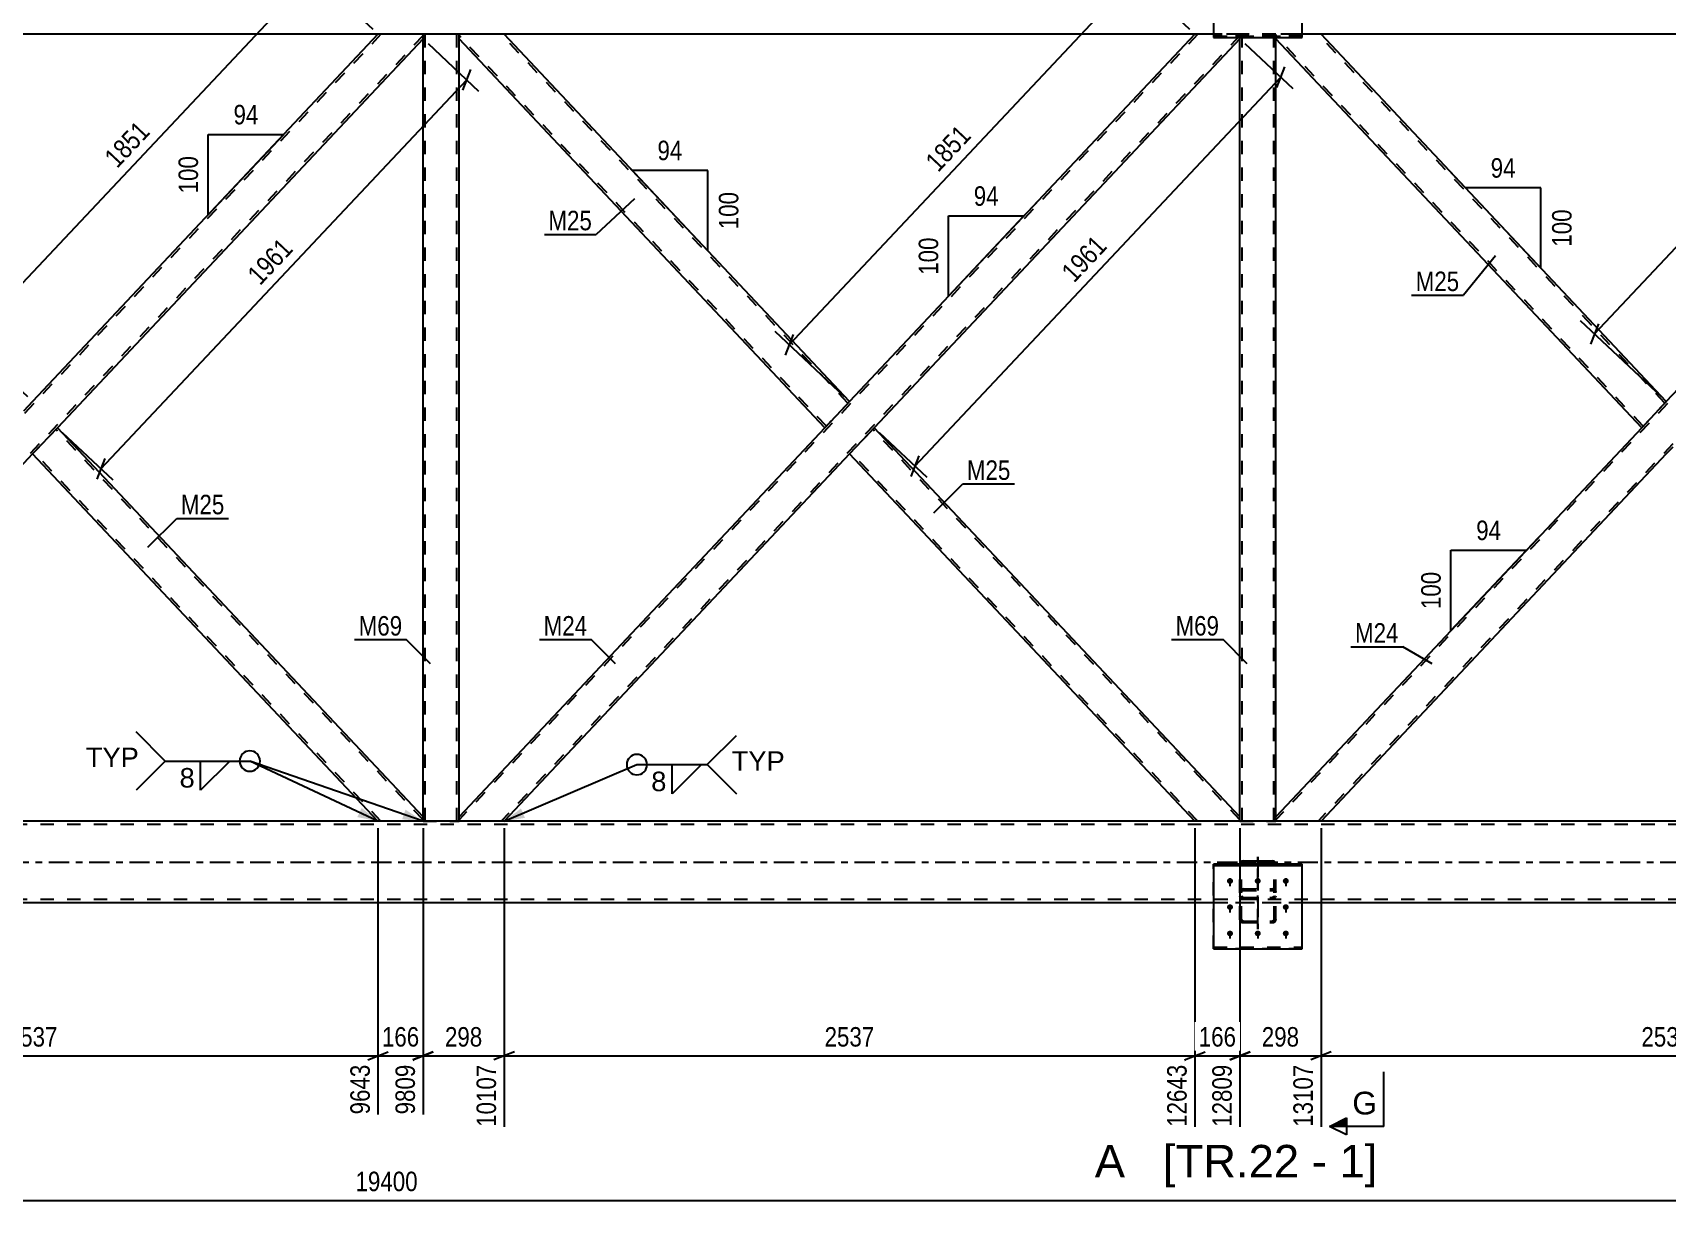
# Model space of a CAD drawing. Header units: millimetres. Extents: x -95 to 746, y -460 to 134.
# Drawn here: x 279 to 519, y -177.3 to -5.8 of the extents above; entities that cross this region are included whole.
import ezdxf

# ---------------------------------------------------------------- set-up
doc = ezdxf.new("R2010")
doc.units = ezdxf.units.MM
doc.linetypes.add('DXK_LINE_DOT2', pattern=[3.9198, 1.9599, -1.9599])
doc.linetypes.add('DXK_LINE_DOT3', pattern=[5.9187, 2.979, -0.9799, 0.9799, -0.9799])
doc.styles.add('Arial', font='ARIAL.TTF', dxfattribs={"height": 0.2})
doc.styles.add('Arial Narrow', font='ARIALN.TTF', dxfattribs={"height": 0.2})

# ---------------------------------------------------------------- blocks, each defined once
blk = doc.blocks.new('Part-389780219-1400 - 1176')
at = {"color": 7, "linetype": 'DXK_LINE_DOT2'}
for p, q in [((330.17, -6), (221.64, -121.41)), ((336.36, -6.19), (227.83, -121.6)), ((336.36, -6), (329.73, -6)), ((279, -59.95), (275.38, -63.8)), ((282.63, -63.8), (279, -67.65)), ((228.27, -121.6), (221.64, -121.6))]:
    blk.add_line(p, q, dxfattribs=at)
at = {"color": 2, "linetype": 'Continuous'}
for p, q in [((329.73, -6), (279, -59.95)), ((336.36, -6.66), (282.63, -63.8)), ((336.36, -6.66), (336.36, -6)), ((275.38, -63.8), (221.64, -120.94)), ((279, -67.65), (228.27, -121.6)), ((221.64, -121.6), (221.64, -120.94))]:
    blk.add_line(p, q, dxfattribs=at)
blk = doc.blocks.new('Part-389780219-1404 - 1176')
at = {"color": 7, "linetype": 'DXK_LINE_DOT2'}
for p, q in [((570.17, -6), (461.64, -121.41)), ((576.36, -6.19), (467.83, -121.6)), ((576.36, -6), (569.73, -6)), ((519, -59.95), (515.38, -63.8)), ((522.63, -63.8), (519, -67.65)), ((468.27, -121.6), (461.64, -121.6))]:
    blk.add_line(p, q, dxfattribs=at)
at = {"color": 2, "linetype": 'Continuous'}
for p, q in [((569.73, -6), (519, -59.95)), ((576.36, -6.66), (522.63, -63.8)), ((576.36, -6.66), (576.36, -6)), ((515.38, -63.8), (461.64, -120.94)), ((519, -67.65), (468.27, -121.6)), ((461.64, -121.6), (461.64, -120.94))]:
    blk.add_line(p, q, dxfattribs=at)
blk = doc.blocks.new('Part-389780219-1402 - 1176')
at = {"color": 7, "linetype": 'DXK_LINE_DOT2'}
for p, q in [((450.17, -6), (341.64, -121.41)), ((456.36, -6.19), (347.83, -121.6)), ((456.36, -6), (449.73, -6)), ((456.36, -6.48), (456.36, -6)), ((399, -59.95), (395.38, -63.8)), ((402.63, -63.8), (399, -67.65)), ((348.27, -121.6), (341.64, -121.6))]:
    blk.add_line(p, q, dxfattribs=at)
at = {"color": 2, "linetype": 'Continuous'}
for p, q in [((449.73, -6), (399, -59.95)), ((456.36, -6.66), (402.63, -63.8)), ((456.36, -6.66), (456.36, -6.48)), ((395.38, -63.8), (341.64, -120.94)), ((399, -67.65), (348.27, -121.6)), ((341.64, -121.6), (341.64, -120.94))]:
    blk.add_line(p, q, dxfattribs=at)
blk = doc.blocks.new('Part-389780219-1403 - 1176')
at = {"color": 2, "linetype": 'Continuous'}
for p, q in [((341.64, -6.66), (341.64, -6)), ((395.38, -63.8), (341.64, -6.66)), ((399, -59.95), (348.27, -6)), ((399, -59.95), (398.56, -60.41)), ((398.56, -60.41), (395.38, -63.8))]:
    blk.add_line(p, q, dxfattribs=at)
at = {"color": 7, "linetype": 'DXK_LINE_DOT2'}
for p, q in [((348.27, -6), (341.64, -6)), ((395.6, -63.57), (341.64, -6.19)), ((398.78, -60.18), (347.83, -6)), ((398.97, -59.98), (398.56, -60.41)), ((395.6, -63.57), (395.61, -63.55))]:
    blk.add_line(p, q, dxfattribs=at)
blk = doc.blocks.new('Part-389780219-1405 - 1176')
at = {"color": 7, "linetype": 'DXK_LINE_DOT2'}
for p, q in [((468.27, -6), (461.64, -6)), ((461.64, -6.48), (461.64, -6)), ((515.6, -63.57), (461.64, -6.19)), ((518.78, -60.18), (467.83, -6)), ((518.97, -59.98), (518.56, -60.41)), ((515.6, -63.57), (515.61, -63.55))]:
    blk.add_line(p, q, dxfattribs=at)
at = {"color": 2, "linetype": 'Continuous'}
for p, q in [((461.64, -6.66), (461.64, -6.48)), ((515.38, -63.8), (461.64, -6.66)), ((519, -59.95), (468.27, -6)), ((519, -59.95), (518.56, -60.41)), ((518.56, -60.41), (515.38, -63.8))]:
    blk.add_line(p, q, dxfattribs=at)
blk = doc.blocks.new('Bolt-389780219-1617 - 1176')
at = {"color": 1, "linetype": 'DXK_LINE_DOT2'}
for p, q in [((454.9, -129.99), (454.9, -131.12)), ((458.98, -129.99), (458.98, -131.12)), ((463.1, -129.99), (463.1, -131.12)), ((454.9, -133.86), (454.9, -134.99)), ((463.1, -133.86), (463.1, -134.99)), ((454.9, -137.69), (454.9, -138.83)), ((458.98, -137.69), (458.98, -138.83)), ((463.1, -137.69), (463.1, -138.83))]:
    blk.add_line(p, q, dxfattribs=at)
blk = doc.blocks.new('Part-389780219-1415 - 1176')
at = {"color": 7, "linetype": 'DXK_LINE_DOT2'}
for p, q in [((341.64, -6), (336.36, -6)), ((336.36, -6.66), (336.36, -6)), ((336.68, -121.6), (336.68, -6)), ((341.32, -121.6), (341.32, -6)), ((341.64, -6.66), (341.64, -6)), ((336.36, -121.6), (336.36, -120.94)), ((336.36, -121.6), (341.64, -121.6)), ((341.64, -121.6), (341.64, -120.94))]:
    blk.add_line(p, q, dxfattribs=at)
at = {"color": 2, "linetype": 'Continuous'}
for p, q in [((336.36, -120.94), (336.36, -6.66)), ((341.64, -120.94), (341.64, -6.66))]:
    blk.add_line(p, q, dxfattribs=at)
blk = doc.blocks.new('Part-389780219-1416 - 1176')
at = {"color": 7, "linetype": 'DXK_LINE_DOT2'}
for p, q in [((461.64, -6), (456.36, -6)), ((456.36, -6.66), (456.36, -6)), ((456.68, -121.6), (456.68, -6)), ((461.32, -121.6), (461.32, -6)), ((461.64, -6.66), (461.64, -6)), ((456.36, -121.6), (456.36, -120.94)), ((456.36, -121.6), (461.64, -121.6)), ((461.64, -121.6), (461.64, -120.94))]:
    blk.add_line(p, q, dxfattribs=at)
at = {"color": 2, "linetype": 'Continuous'}
for p, q in [((456.36, -120.94), (456.36, -6.66)), ((461.64, -120.94), (461.64, -6.66))]:
    blk.add_line(p, q, dxfattribs=at)
blk = doc.blocks.new('Part-389780219-1422 - 1176')
at = {"color": 7, "linetype": 'DXK_LINE_DOT3'}
blk.add_line((459, -126.82), (459, -137.44), dxfattribs=at)
at = {"color": 7, "linetype": 'DXK_LINE_DOT2'}
for p, q in [((456.36, -127.94), (456.37, -127.91)), ((456.36, -136.05), (456.36, -127.94)), ((456.62, -127.84), (456.6, -127.94)), ((456.6, -136.05), (456.6, -127.94)), ((456.67, -127.76), (456.62, -127.84)), ((456.75, -127.71), (456.67, -127.76)), ((456.84, -127.69), (456.75, -127.71)), ((456.84, -127.69), (461.16, -127.69)), ((461.25, -127.71), (461.16, -127.69)), ((461.33, -127.76), (461.25, -127.71)), ((461.38, -127.84), (461.33, -127.76)), ((461.4, -127.94), (461.38, -127.84)), ((461.4, -136.05), (461.4, -127.94)), ((461.63, -127.91), (461.64, -127.94)), ((461.64, -136.05), (461.64, -127.94)), ((456.4, -131.81), (456.36, -131.99)), ((456.5, -131.67), (456.4, -131.81)), ((456.66, -131.57), (456.5, -131.67)), ((456.6, -131.99), (456.62, -131.9)), ((456.62, -131.9), (456.67, -131.83)), ((456.84, -131.53), (456.66, -131.57)), ((456.67, -131.83), (456.75, -131.78)), ((456.75, -131.78), (456.84, -131.76)), ((456.84, -131.53), (461.16, -131.53)), ((456.84, -131.76), (461.16, -131.76)), ((461.34, -131.57), (461.16, -131.53)), ((461.16, -131.76), (461.25, -131.78)), ((461.25, -131.78), (461.33, -131.83)), ((461.33, -131.83), (461.38, -131.9)), ((461.5, -131.67), (461.34, -131.57)), ((461.38, -131.9), (461.4, -131.99)), ((461.6, -131.81), (461.5, -131.67)), ((461.64, -131.99), (461.6, -131.81)), ((456.4, -132.73), (456.36, -132.54)), ((456.6, -132.54), (456.62, -132.64)), ((456.62, -132.64), (456.67, -132.72)), ((456.84, -133.05), (456.66, -133.01)), ((456.67, -132.72), (456.75, -132.77)), ((456.75, -132.77), (456.84, -132.79)), ((456.84, -132.79), (461.16, -132.79)), ((456.84, -133.05), (461.16, -133.05)), ((461.16, -132.79), (461.25, -132.77)), ((461.34, -133.01), (461.16, -133.05)), ((461.25, -132.77), (461.33, -132.72)), ((461.33, -132.72), (461.38, -132.64)), ((461.38, -132.64), (461.4, -132.54)), ((461.64, -132.54), (461.6, -132.73)), ((456.36, -136.05), (456.4, -136.22)), ((456.4, -136.22), (456.5, -136.36)), ((456.5, -136.36), (456.66, -136.46)), ((456.62, -136.13), (456.6, -136.05)), ((456.67, -136.2), (456.62, -136.13)), ((456.66, -136.46), (456.84, -136.5)), ((456.75, -136.25), (456.67, -136.2)), ((456.84, -136.27), (456.75, -136.25)), ((456.84, -136.27), (461.16, -136.27)), ((456.84, -136.5), (461.16, -136.5)), ((461.25, -136.25), (461.16, -136.27)), ((461.16, -136.5), (461.34, -136.46)), ((461.33, -136.2), (461.25, -136.25)), ((461.38, -136.13), (461.33, -136.2)), ((461.34, -136.46), (461.5, -136.36)), ((461.4, -136.05), (461.38, -136.13)), ((461.5, -136.36), (461.6, -136.22)), ((461.6, -136.22), (461.64, -136.05))]:
    blk.add_line(p, q, dxfattribs=at)
at = {"color": 2, "linetype": 'Continuous'}
for p, q in [((456.37, -127.91), (456.4, -127.75)), ((456.66, -127.47), (456.84, -127.43)), ((456.84, -127.43), (461.16, -127.43)), ((461.16, -127.43), (461.34, -127.47)), ((461.6, -127.75), (461.63, -127.91))]:
    blk.add_line(p, q, dxfattribs=at)
for centre, start, end in [((456.86, -127.92), 114.32, 159.2417), ((461.14, -127.92), 20.7583, 65.68)]:
    blk.add_arc(centre, 0.496, start, end, dxfattribs=at)
at = {"color": 7, "linetype": 'DXK_LINE_DOT2'}
for centre, start, end in [((456.86, -132.56), 200.7583, 245.68), ((461.14, -132.56), 294.32, 339.2417)]:
    blk.add_arc(centre, 0.496, start, end, dxfattribs=at)
blk = doc.blocks.new('Part-389780219-1426 - 1176')
at = {"color": 2, "linetype": 'Continuous'}
for p, q in [((282.63, -63.8), (279, -67.65)), ((336.36, -120.94), (282.63, -63.8)), ((329.73, -121.6), (279, -67.65)), ((336.36, -121.6), (336.36, -120.94))]:
    blk.add_line(p, q, dxfattribs=at)
at = {"color": 7, "linetype": 'DXK_LINE_DOT2'}
for p, q in [((336.36, -121.41), (282.41, -64.03)), ((279.22, -67.42), (279.24, -67.4)), ((330.17, -121.6), (279.22, -67.42)), ((336.36, -121.6), (329.73, -121.6))]:
    blk.add_line(p, q, dxfattribs=at)
blk = doc.blocks.new('Part-389780219-1427 - 1176')
at = {"color": 2, "linetype": 'Continuous'}
for p, q in [((402.63, -63.8), (399, -67.65)), ((456.36, -120.94), (402.63, -63.8)), ((449.73, -121.6), (399, -67.65)), ((456.36, -121.6), (456.36, -120.94))]:
    blk.add_line(p, q, dxfattribs=at)
at = {"color": 7, "linetype": 'DXK_LINE_DOT2'}
for p, q in [((456.36, -121.41), (402.41, -64.03)), ((399.22, -67.42), (399.24, -67.4)), ((450.17, -121.6), (399.22, -67.42)), ((456.36, -121.6), (449.73, -121.6))]:
    blk.add_line(p, q, dxfattribs=at)
blk = doc.blocks.new('Part-389780219-1433 - 1176')
at = {"color": 7, "linetype": 'DXK_LINE_DOT3'}
blk.add_line((459, -137.44), (459, -126.82), dxfattribs=at)
at = {"color": 7, "linetype": 'DXK_LINE_DOT2'}
for p, q in [((456.4, -127.75), (456.36, -127.94)), ((456.36, -136.05), (456.36, -127.94)), ((456.6, -127.94), (456.62, -127.84)), ((456.6, -136.05), (456.6, -127.94)), ((456.62, -127.84), (456.67, -127.76)), ((456.84, -127.43), (456.66, -127.47)), ((456.67, -127.76), (456.75, -127.71)), ((456.75, -127.71), (456.84, -127.69)), ((456.84, -127.43), (461.16, -127.43)), ((456.84, -127.69), (461.16, -127.69)), ((461.34, -127.47), (461.16, -127.43)), ((461.16, -127.69), (461.25, -127.71)), ((461.25, -127.71), (461.33, -127.76)), ((461.33, -127.76), (461.38, -127.84)), ((461.38, -127.84), (461.4, -127.94)), ((461.4, -136.05), (461.4, -127.94)), ((461.64, -127.94), (461.6, -127.75)), ((461.64, -136.05), (461.64, -127.94)), ((456.36, -131.99), (456.4, -131.81)), ((456.4, -131.81), (456.5, -131.67)), ((456.5, -131.67), (456.66, -131.57)), ((456.62, -131.9), (456.6, -131.99)), ((456.67, -131.83), (456.62, -131.9)), ((456.66, -131.57), (456.84, -131.53)), ((456.75, -131.78), (456.67, -131.83)), ((456.84, -131.76), (456.75, -131.78)), ((456.84, -131.53), (461.16, -131.53)), ((456.84, -131.76), (461.16, -131.76)), ((461.16, -131.53), (461.34, -131.57)), ((461.25, -131.78), (461.16, -131.76)), ((461.33, -131.83), (461.25, -131.78)), ((461.38, -131.9), (461.33, -131.83)), ((461.34, -131.57), (461.5, -131.67)), ((461.4, -131.99), (461.38, -131.9)), ((461.5, -131.67), (461.6, -131.81)), ((461.6, -131.81), (461.64, -131.99)), ((456.36, -132.54), (456.4, -132.73)), ((456.62, -132.64), (456.6, -132.54)), ((456.67, -132.72), (456.62, -132.64)), ((456.66, -133.01), (456.84, -133.05)), ((456.75, -132.77), (456.67, -132.72)), ((456.84, -132.79), (456.75, -132.77)), ((456.84, -132.79), (461.16, -132.79)), ((456.84, -133.05), (461.16, -133.05)), ((461.25, -132.77), (461.16, -132.79)), ((461.16, -133.05), (461.34, -133.01)), ((461.33, -132.72), (461.25, -132.77)), ((461.38, -132.64), (461.33, -132.72)), ((461.4, -132.54), (461.38, -132.64)), ((461.6, -132.73), (461.64, -132.54)), ((456.4, -136.22), (456.36, -136.05)), ((456.5, -136.36), (456.4, -136.22)), ((456.66, -136.46), (456.5, -136.36)), ((456.6, -136.05), (456.62, -136.13)), ((456.62, -136.13), (456.67, -136.2)), ((456.84, -136.5), (456.66, -136.46)), ((456.67, -136.2), (456.75, -136.25)), ((456.75, -136.25), (456.84, -136.27)), ((456.84, -136.27), (461.16, -136.27)), ((456.84, -136.5), (461.16, -136.5)), ((461.16, -136.27), (461.25, -136.25)), ((461.34, -136.46), (461.16, -136.5)), ((461.25, -136.25), (461.33, -136.2)), ((461.33, -136.2), (461.38, -136.13)), ((461.5, -136.36), (461.34, -136.46)), ((461.38, -136.13), (461.4, -136.05)), ((461.6, -136.22), (461.5, -136.36)), ((461.64, -136.05), (461.6, -136.22))]:
    blk.add_line(p, q, dxfattribs=at)
for centre, start, end in [((456.86, -127.92), 114.32, 159.2417), ((461.14, -127.92), 20.7583, 65.68), ((456.86, -132.56), 200.7583, 245.68), ((461.14, -132.56), 294.32, 339.2417)]:
    blk.add_arc(centre, 0.496, start, end, dxfattribs=at)
blk = doc.blocks.new('Part-389780219-1441 - 1176')
at = {"color": 2, "linetype": 'Continuous'}
for p, q in [((465.5, 5.95), (452.5, 5.95)), ((452.5, 5.95), (452.5, -6.48)), ((452.5, 5.73), (465.5, 5.73)), ((465.5, -6.48), (465.5, 5.95)), ((452.5, -6.48), (465.5, -6.48))]:
    blk.add_line(p, q, dxfattribs=at)
at = {"color": 7, "linetype": 'DXK_LINE_DOT2'}
blk.add_line((452.5, -6.27), (465.5, -6.27), dxfattribs=at)
blk = doc.blocks.new('Part-389780219-1442 - 1176')
at = {"color": 2, "linetype": 'Continuous'}
for p, q in [((465.5, -127.91), (452.5, -127.91)), ((452.5, -127.91), (452.5, -140.34)), ((452.5, -128.13), (465.5, -128.13)), ((465.5, -140.34), (465.5, -127.91)), ((452.5, -140.34), (465.5, -140.34))]:
    blk.add_line(p, q, dxfattribs=at)
at = {"color": 7, "linetype": 'DXK_LINE_DOT2'}
blk.add_line((452.5, -140.12), (465.5, -140.12), dxfattribs=at)
blk = doc.blocks.new('Part-389780219-1444 - 1176')
at = {"color": 7, "linetype": 'DXK_LINE_DOT2'}
for p, q in [((465.5, 5.95), (452.5, 5.95)), ((452.5, 5.95), (452.5, -6.48)), ((452.5, 5.73), (465.5, 5.73)), ((465.5, -6.48), (465.5, 5.95)), ((465.5, -6.27), (452.5, -6.27)), ((452.5, -6.48), (465.5, -6.48))]:
    blk.add_line(p, q, dxfattribs=at)
blk = doc.blocks.new('Part-389780219-1447 - 1176')
at = {"color": 7, "linetype": 'DXK_LINE_DOT2'}
for p, q in [((452.5, -140.34), (452.5, -127.91)), ((452.5, -127.91), (465.5, -127.91)), ((452.5, -128.13), (465.5, -128.13)), ((465.5, -140.34), (465.5, -127.91)), ((452.5, -140.12), (465.5, -140.12)), ((465.5, -140.34), (452.5, -140.34))]:
    blk.add_line(p, q, dxfattribs=at)
blk = doc.blocks.new('Part-389780219-1493 - 1176')
at = {"color": 2, "linetype": 'Continuous'}
for p, q in [((452.5, -6), (225.5, -6)), ((692.5, -6), (465.5, -6))]:
    blk.add_line(p, q, dxfattribs=at)
at = {"color": 7, "linetype": 'DXK_LINE_DOT2'}
blk.add_line((465.5, -6), (452.5, -6), dxfattribs=at)
blk = doc.blocks.new('Part-389780219-1494 - 1176')
at = {"color": 7, "linetype": 'DXK_LINE_DOT2'}
for p, q in [((678, -122.08), (-56, -122.08)), ((678, -121.6), (-18.36, -121.6)), ((678, -133.12), (-56, -133.12)), ((678, -133.6), (-36.75, -133.6)), ((465.5, -133.6), (452.5, -133.6))]:
    blk.add_line(p, q, dxfattribs=at)
at = {"color": 2, "linetype": 'Continuous'}
for p, q in [((673.2, -121.6), (216.6, -121.6)), ((452.5, -133.6), (225.5, -133.6)), ((673.2, -133.6), (465.5, -133.6))]:
    blk.add_line(p, q, dxfattribs=at)
at = {"color": 7, "linetype": 'DXK_LINE_DOT3'}
blk.add_line((-56, -127.6), (678, -127.6), dxfattribs=at)
blk = doc.blocks.new('Bolt-389780219-1612 - 1176')
at = {"linetype": 'Continuous'}
for points in [[(454.9, -129.97), (454.99, -129.98), (455.08, -130), (455.16, -130.05), (455.23, -130.11), (455.28, -130.18), (455.32, -130.25), (455.34, -130.34), (455.34, -130.43), (455.32, -130.51), (455.28, -130.59), (455.23, -130.66), (455.16, -130.72), (455.08, -130.76), (454.99, -130.79), (454.9, -130.8), (454.81, -130.79), (454.72, -130.76), (454.64, -130.72), (454.57, -130.66), (454.52, -130.59), (454.48, -130.51), (454.46, -130.43), (454.46, -130.34), (454.48, -130.25), (454.52, -130.18), (454.57, -130.11), (454.64, -130.05), (454.72, -130), (454.81, -129.98)], [(458.98, -129.97), (459.07, -129.98), (459.16, -130), (459.24, -130.05), (459.31, -130.11), (459.36, -130.18), (459.4, -130.25), (459.42, -130.34), (459.42, -130.43), (459.4, -130.51), (459.36, -130.59), (459.31, -130.66), (459.24, -130.72), (459.16, -130.76), (459.07, -130.79), (458.98, -130.8), (458.89, -130.79), (458.8, -130.76), (458.72, -130.72), (458.65, -130.66), (458.6, -130.59), (458.56, -130.51), (458.54, -130.43), (458.54, -130.34), (458.56, -130.25), (458.6, -130.18), (458.65, -130.11), (458.72, -130.05), (458.8, -130), (458.89, -129.98)], [(463.1, -129.97), (463.19, -129.98), (463.28, -130), (463.36, -130.05), (463.43, -130.11), (463.48, -130.18), (463.52, -130.25), (463.54, -130.34), (463.54, -130.43), (463.52, -130.51), (463.48, -130.59), (463.43, -130.66), (463.36, -130.72), (463.28, -130.76), (463.19, -130.79), (463.1, -130.8), (463.01, -130.79), (462.92, -130.76), (462.84, -130.72), (462.77, -130.66), (462.72, -130.59), (462.68, -130.51), (462.66, -130.43), (462.66, -130.34), (462.68, -130.25), (462.72, -130.18), (462.77, -130.11), (462.84, -130.05), (462.92, -130), (463.01, -129.98)], [(454.9, -133.8), (454.99, -133.81), (455.08, -133.84), (455.16, -133.88), (455.23, -133.94), (455.28, -134.01), (455.32, -134.09), (455.34, -134.17), (455.34, -134.26), (455.32, -134.34), (455.28, -134.42), (455.23, -134.49), (455.16, -134.55), (455.08, -134.59), (454.99, -134.62), (454.9, -134.63), (454.81, -134.62), (454.72, -134.59), (454.64, -134.55), (454.57, -134.49), (454.52, -134.42), (454.48, -134.34), (454.46, -134.26), (454.46, -134.17), (454.48, -134.09), (454.52, -134.01), (454.57, -133.94), (454.64, -133.88), (454.72, -133.84), (454.81, -133.81)], [(463.1, -133.8), (463.19, -133.81), (463.28, -133.84), (463.36, -133.88), (463.43, -133.94), (463.48, -134.01), (463.52, -134.09), (463.54, -134.17), (463.54, -134.26), (463.52, -134.34), (463.48, -134.42), (463.43, -134.49), (463.36, -134.55), (463.28, -134.59), (463.19, -134.62), (463.1, -134.63), (463.01, -134.62), (462.92, -134.59), (462.84, -134.55), (462.77, -134.49), (462.72, -134.42), (462.68, -134.34), (462.66, -134.26), (462.66, -134.17), (462.68, -134.09), (462.72, -134.01), (462.77, -133.94), (462.84, -133.88), (462.92, -133.84), (463.01, -133.81)], [(454.9, -137.67), (454.99, -137.68), (455.08, -137.71), (455.16, -137.75), (455.23, -137.81), (455.28, -137.88), (455.32, -137.96), (455.34, -138.04), (455.34, -138.13), (455.32, -138.22), (455.28, -138.29), (455.23, -138.36), (455.16, -138.42), (455.08, -138.47), (454.99, -138.49), (454.9, -138.5), (454.81, -138.49), (454.72, -138.47), (454.64, -138.42), (454.57, -138.36), (454.52, -138.29), (454.48, -138.22), (454.46, -138.13), (454.46, -138.04), (454.48, -137.96), (454.52, -137.88), (454.57, -137.81), (454.64, -137.75), (454.72, -137.71), (454.81, -137.68)], [(458.98, -137.67), (459.07, -137.68), (459.16, -137.71), (459.24, -137.75), (459.31, -137.81), (459.36, -137.88), (459.4, -137.96), (459.42, -138.04), (459.42, -138.13), (459.4, -138.22), (459.36, -138.29), (459.31, -138.36), (459.24, -138.42), (459.16, -138.47), (459.07, -138.49), (458.98, -138.5), (458.89, -138.49), (458.8, -138.47), (458.72, -138.42), (458.65, -138.36), (458.6, -138.29), (458.56, -138.22), (458.54, -138.13), (458.54, -138.04), (458.56, -137.96), (458.6, -137.88), (458.65, -137.81), (458.72, -137.75), (458.8, -137.71), (458.89, -137.68)], [(463.1, -137.67), (463.19, -137.68), (463.28, -137.71), (463.36, -137.75), (463.43, -137.81), (463.48, -137.88), (463.52, -137.96), (463.54, -138.04), (463.54, -138.13), (463.52, -138.22), (463.48, -138.29), (463.43, -138.36), (463.36, -138.42), (463.28, -138.47), (463.19, -138.49), (463.1, -138.5), (463.01, -138.49), (462.92, -138.47), (462.84, -138.42), (462.77, -138.36), (462.72, -138.29), (462.68, -138.22), (462.66, -138.13), (462.66, -138.04), (462.68, -137.96), (462.72, -137.88), (462.77, -137.81), (462.84, -137.75), (462.92, -137.71), (463.01, -137.68)]]:
    blk.add_hatch(color=1, dxfattribs=at).paths.add_polyline_path(points)
at = {"color": 1, "linetype": 'Continuous'}
for p, q in [((454.9, -129.99), (454.9, -131.12)), ((458.98, -129.99), (458.98, -131.12)), ((463.1, -129.99), (463.1, -131.12)), ((454.9, -133.82), (454.9, -134.95)), ((463.1, -133.82), (463.1, -134.95)), ((454.9, -137.69), (454.9, -138.83)), ((458.98, -137.69), (458.98, -138.83)), ((463.1, -137.69), (463.1, -138.83))]:
    blk.add_line(p, q, dxfattribs=at)
blk = doc.blocks.new('StraightDimension-389780219-21015 - 1176')
at = {"color": 7, "linetype": 'Continuous'}
for p, q in [((457.09, -7.35), (464.11, -13.94)), ((461.77, -13.8), (462.95, -10.8)), ((408.62, -69.44), (462.36, -12.3)), ((403.35, -64.49), (410.37, -71.08)), ((409.21, -67.94), (408.03, -70.94))]:
    blk.add_line(p, q, dxfattribs=at)
at = {"color": 0}
blk.add_wipeout([(437.86, -37.26), (434.8, -34.38), (428.97, -40.58), (432.03, -43.46)], dxfattribs=at)
at = {"color": 3, "style": 'Arial Narrow'}
blk.add_text('1961', height=2.863, rotation=46.7591, dxfattribs=at).set_placement((432, -42.61))
blk = doc.blocks.new('StraightDimension-389780219-21369 - 1176')
at = {"color": 7, "linetype": 'Continuous'}
blk.add_line((-57, -177.3), (719, -177.3), dxfattribs=at)
at = {"color": 0}
blk.add_wipeout([(336.17, -176.55), (336.17, -172.35), (325.83, -172.35), (325.83, -176.55)], dxfattribs=at)
at = {"color": 3, "style": 'Arial Narrow'}
blk.add_text('19400', height=2.863, dxfattribs=at).set_placement((326.43, -175.95))
blk = doc.blocks.new('StraightDimension-389780219-24860 - 1176')
at = {"color": 7, "linetype": 'Continuous'}
for p, q in [((348.27, -122.6), (348.27, -166.5)), ((449.73, -122.6), (449.73, -166.5)), ((349.77, -155.46), (346.77, -156.66)), ((448.23, -156.66), (451.23, -155.46)), ((348.27, -156.06), (449.73, -156.06))]:
    blk.add_line(p, q, dxfattribs=at)
at = {"color": 0}
blk.add_wipeout([(403.26, -155.31), (403.26, -151.11), (394.74, -151.11), (394.74, -155.31)], dxfattribs=at)
at = {"color": 0, "linetype": 'Continuous'}
blk.add_wipeout([(449.13, -156.76), (444.93, -156.76), (444.93, -167.1), (449.13, -167.1)], dxfattribs=at)
at = {"color": 3, "style": 'Arial Narrow'}
blk.add_text('2537', height=2.863, dxfattribs=at).set_placement((395.34, -154.71))
at = {"color": 3, "linetype": 'Continuous', "style": 'Arial Narrow'}
blk.add_text('12643', height=2.863, rotation=90.0002, dxfattribs=at).set_placement((448.53, -166.5))
blk = doc.blocks.new('StraightDimension-389780219-24862 - 1176')
at = {"color": 7, "linetype": 'Continuous'}
for p, q in [((329.73, -122.6), (329.73, -164.67)), ((336.36, -122.6), (336.36, -164.67)), ((328.23, -156.66), (331.23, -155.46)), ((337.86, -155.46), (334.86, -156.66)), ((329.73, -156.06), (336.36, -156.06))]:
    blk.add_line(p, q, dxfattribs=at)
at = {"color": 0}
blk.add_wipeout([(336.39, -155.31), (336.39, -151.11), (329.71, -151.11), (329.71, -155.31)], dxfattribs=at)
at = {"color": 0, "linetype": 'Continuous'}
blk.add_wipeout([(335.76, -156.76), (331.56, -156.76), (331.56, -165.27), (335.76, -165.27)], dxfattribs=at)
at = {"color": 3, "style": 'Arial Narrow'}
blk.add_text('166', height=2.863, dxfattribs=at).set_placement((330.31, -154.71))
at = {"color": 3, "linetype": 'Continuous', "style": 'Arial Narrow'}
blk.add_text('9809', height=2.863, rotation=90.0002, dxfattribs=at).set_placement((335.16, -164.67))
blk = doc.blocks.new('StraightDimension-389780219-20912 - 1176')
at = {"color": 7, "linetype": 'Continuous'}
for p, q in [((329.01, -5.31), (318.18, 4.87)), ((269.52, -51.03), (320.25, 2.92)), ((319.66, 1.41), (320.85, 4.42)), ((278.27, -59.26), (267.45, -49.08)), ((270.11, -49.53), (268.93, -52.54))]:
    blk.add_line(p, q, dxfattribs=at)
at = {"color": 0}
blk.add_wipeout([(297.26, -20.44), (294.2, -17.57), (288.37, -23.77), (291.43, -26.64)], dxfattribs=at)
at = {"color": 3, "style": 'Arial Narrow'}
blk.add_text('1851', height=2.863, rotation=46.7591, dxfattribs=at).set_placement((291.4, -25.8))
blk = doc.blocks.new('StraightDimension-389780219-20934 - 1176')
at = {"color": 7, "linetype": 'Continuous'}
for p, q in [((337.09, -7.35), (344.52, -14.33)), ((342.18, -14.19), (343.36, -11.18)), ((289.03, -69.83), (342.77, -12.69)), ((283.35, -64.49), (290.78, -71.47)), ((289.62, -68.32), (288.44, -71.33))]:
    blk.add_line(p, q, dxfattribs=at)
at = {"color": 0}
blk.add_wipeout([(318.27, -37.64), (315.21, -34.77), (309.38, -40.97), (312.44, -43.84)], dxfattribs=at)
at = {"color": 3, "style": 'Arial Narrow'}
blk.add_text('1961', height=2.863, rotation=46.7591, dxfattribs=at).set_placement((312.41, -43))
blk = doc.blocks.new('AngleDimension-389780219-20951 - 1176')
at = {"color": 7, "linetype": 'Continuous'}
for p, q in [((304.79, -20.73), (315.88, -20.73)), ((304.79, -32.53), (315.88, -20.73)), ((304.79, -32.53), (304.79, -20.73)), ((315.88, -20.73), (315.88, -20.73))]:
    blk.add_line(p, q, dxfattribs=at)
at = {"color": 0}
for points in [[(312.76, -19.83), (312.76, -15.63), (307.91, -15.63), (307.91, -19.83)], [(303.89, -23.29), (299.69, -23.29), (299.69, -29.97), (303.89, -29.97)]]:
    blk.add_wipeout(points, dxfattribs=at)
at = {"color": 3, "style": 'Arial Narrow'}
blk.add_text('94', height=2.863, dxfattribs=at).set_placement((308.51, -19.23))
blk.add_text('100', height=2.863, rotation=90.0002, dxfattribs=at).set_placement((303.29, -29.37))
blk = doc.blocks.new('StraightDimension-389780219-20978 - 1176')
at = {"color": 7, "linetype": 'Continuous'}
for p, q in [((449.01, -5.31), (438.8, 4.28)), ((440.29, 0.82), (441.47, 3.83)), ((390.15, -51.62), (440.88, 2.33)), ((398.27, -59.26), (388.07, -49.67)), ((390.74, -50.11), (389.55, -53.12))]:
    blk.add_line(p, q, dxfattribs=at)
at = {"color": 0}
blk.add_wipeout([(417.88, -21.03), (414.82, -18.15), (408.99, -24.35), (412.05, -27.23)], dxfattribs=at)
at = {"color": 3, "style": 'Arial Narrow'}
blk.add_text('1851', height=2.863, rotation=46.7591, dxfattribs=at).set_placement((412.02, -26.38))
blk = doc.blocks.new('AngleDimension-389780219-21000 - 1176')
at = {"color": 7, "linetype": 'Continuous'}
for p, q in [((426.45, -30.75), (424.63, -32.69)), ((413.53, -32.69), (424.63, -32.69)), ((413.53, -44.49), (424.63, -32.69)), ((413.53, -44.49), (413.53, -32.69))]:
    blk.add_line(p, q, dxfattribs=at)
at = {"color": 0}
for points in [[(421.51, -31.79), (421.51, -27.59), (416.66, -27.59), (416.66, -31.79)], [(412.63, -35.25), (408.43, -35.25), (408.43, -41.93), (412.63, -41.93)]]:
    blk.add_wipeout(points, dxfattribs=at)
at = {"color": 3, "style": 'Arial Narrow'}
blk.add_text('94', height=2.863, dxfattribs=at).set_placement((417.26, -31.19))
blk.add_text('100', height=2.863, rotation=90.0002, dxfattribs=at).set_placement((412.03, -41.33))
blk = doc.blocks.new('AngleDimension-389780219-21034 - 1176')
at = {"color": 7, "linetype": 'Continuous'}
for p, q in [((366.52, -25.41), (367.07, -25.99)), ((378.17, -25.99), (367.07, -25.99)), ((378.17, -37.79), (367.07, -25.99)), ((378.17, -37.79), (378.17, -25.99))]:
    blk.add_line(p, q, dxfattribs=at)
at = {"color": 0}
for points in [[(375.05, -25.09), (375.05, -20.89), (370.19, -20.89), (370.19, -25.09)], [(383.27, -28.55), (379.07, -28.55), (379.07, -35.24), (383.27, -35.24)]]:
    blk.add_wipeout(points, dxfattribs=at)
at = {"color": 3, "style": 'Arial Narrow'}
blk.add_text('94', height=2.863, dxfattribs=at).set_placement((370.79, -24.49))
blk.add_text('100', height=2.863, rotation=90.0002, dxfattribs=at).set_placement((382.67, -34.64))
blk = doc.blocks.new('StraightDimension-389780219-21097 - 1176')
at = {"color": 7, "linetype": 'Continuous'}
for p, q in [((569.01, -5.31), (557.1, 5.88)), ((558.59, 2.42), (559.77, 5.43)), ((508.44, -50.02), (559.18, 3.93)), ((518.27, -59.26), (506.37, -48.07)), ((509.03, -48.51), (507.85, -51.52))]:
    blk.add_line(p, q, dxfattribs=at)
at = {"color": 0}
blk.add_wipeout([(536.18, -19.43), (533.12, -16.55), (527.29, -22.75), (530.35, -25.63)], dxfattribs=at)
at = {"color": 3, "style": 'Arial Narrow'}
blk.add_text('1851', height=2.863, rotation=46.7591, dxfattribs=at).set_placement((530.32, -24.78))
blk = doc.blocks.new('AngleDimension-389780219-21197 - 1176')
at = {"color": 7, "linetype": 'Continuous'}
for p, q in [((500.18, -79.95), (498.45, -81.8)), ((487.35, -81.8), (498.45, -81.8)), ((487.35, -93.6), (498.45, -81.8)), ((487.35, -93.6), (487.35, -81.8))]:
    blk.add_line(p, q, dxfattribs=at)
at = {"color": 0}
for points in [[(495.33, -80.9), (495.33, -76.7), (490.47, -76.7), (490.47, -80.9)], [(486.45, -84.36), (482.25, -84.36), (482.25, -91.04), (486.45, -91.04)]]:
    blk.add_wipeout(points, dxfattribs=at)
at = {"color": 3, "style": 'Arial Narrow'}
blk.add_text('94', height=2.863, dxfattribs=at).set_placement((491.07, -80.3))
blk.add_text('100', height=2.863, rotation=90.0002, dxfattribs=at).set_placement((485.85, -90.44))
blk = doc.blocks.new('StraightDimension-389780219-24861 - 1176')
at = {"color": 7, "linetype": 'Continuous'}
for p, q in [((336.36, -122.6), (336.36, -164.67)), ((348.27, -122.6), (348.27, -166.5)), ((334.86, -156.66), (337.86, -155.46)), ((349.77, -155.46), (346.77, -156.66)), ((336.36, -156.06), (348.27, -156.06))]:
    blk.add_line(p, q, dxfattribs=at)
at = {"color": 0}
blk.add_wipeout([(345.66, -155.31), (345.66, -151.11), (338.97, -151.11), (338.97, -155.31)], dxfattribs=at)
at = {"color": 0, "linetype": 'Continuous'}
blk.add_wipeout([(347.67, -156.76), (343.47, -156.76), (343.47, -167.1), (347.67, -167.1)], dxfattribs=at)
at = {"color": 3, "style": 'Arial Narrow'}
blk.add_text('298', height=2.863, dxfattribs=at).set_placement((339.57, -154.71))
at = {"color": 3, "linetype": 'Continuous', "style": 'Arial Narrow'}
blk.add_text('10107', height=2.863, rotation=90.0002, dxfattribs=at).set_placement((347.07, -166.5))
blk = doc.blocks.new('AngleDimension-389780219-21212 - 1176')
at = {"color": 7, "linetype": 'Continuous'}
for p, q in [((487.35, -26.29), (489.48, -28.56)), ((500.58, -28.56), (489.48, -28.56)), ((500.58, -40.36), (489.48, -28.56)), ((500.58, -40.36), (500.58, -28.56))]:
    blk.add_line(p, q, dxfattribs=at)
at = {"color": 0}
for points in [[(497.46, -27.66), (497.46, -23.46), (492.6, -23.46), (492.6, -27.66)], [(505.68, -31.12), (501.48, -31.12), (501.48, -37.8), (505.68, -37.8)]]:
    blk.add_wipeout(points, dxfattribs=at)
at = {"color": 3, "style": 'Arial Narrow'}
blk.add_text('94', height=2.863, dxfattribs=at).set_placement((493.2, -27.06))
blk.add_text('100', height=2.863, rotation=90.0002, dxfattribs=at).set_placement((505.08, -37.2))
blk = doc.blocks.new('StraightDimension-389780219-24857 - 1176')
at = {"color": 7, "linetype": 'Continuous'}
for p, q in [((468.27, -122.6), (468.27, -166.5)), ((569.73, -122.6), (569.73, -166.5)), ((469.77, -155.46), (466.77, -156.66)), ((568.23, -156.66), (571.23, -155.46)), ((468.27, -156.06), (569.73, -156.06))]:
    blk.add_line(p, q, dxfattribs=at)
at = {"color": 0}
blk.add_wipeout([(523.26, -155.31), (523.26, -151.11), (514.74, -151.11), (514.74, -155.31)], dxfattribs=at)
at = {"color": 0, "linetype": 'Continuous'}
blk.add_wipeout([(569.13, -156.76), (564.93, -156.76), (564.93, -167.1), (569.13, -167.1)], dxfattribs=at)
at = {"color": 3, "style": 'Arial Narrow'}
blk.add_text('2537', height=2.863, dxfattribs=at).set_placement((515.34, -154.71))
at = {"color": 3, "linetype": 'Continuous', "style": 'Arial Narrow'}
blk.add_text('15643', height=2.863, rotation=90.0002, dxfattribs=at).set_placement((568.53, -166.5))
blk = doc.blocks.new('StraightDimension-389780219-24858 - 1176')
at = {"color": 7, "linetype": 'Continuous'}
for p, q in [((456.36, -122.6), (456.36, -166.5)), ((468.27, -122.6), (468.27, -166.5)), ((454.86, -156.66), (457.86, -155.46)), ((469.77, -155.46), (466.77, -156.66)), ((456.36, -156.06), (468.27, -156.06))]:
    blk.add_line(p, q, dxfattribs=at)
at = {"color": 0}
blk.add_wipeout([(465.66, -155.31), (465.66, -151.11), (458.97, -151.11), (458.97, -155.31)], dxfattribs=at)
at = {"color": 0, "linetype": 'Continuous'}
blk.add_wipeout([(467.67, -156.76), (463.47, -156.76), (463.47, -167.1), (467.67, -167.1)], dxfattribs=at)
at = {"color": 3, "style": 'Arial Narrow'}
blk.add_text('298', height=2.863, dxfattribs=at).set_placement((459.57, -154.71))
at = {"color": 3, "linetype": 'Continuous', "style": 'Arial Narrow'}
blk.add_text('13107', height=2.863, rotation=90.0002, dxfattribs=at).set_placement((467.07, -166.5))
blk = doc.blocks.new('StraightDimension-389780219-24859 - 1176')
at = {"color": 7, "linetype": 'Continuous'}
for p, q in [((449.73, -122.6), (449.73, -166.5)), ((456.36, -122.6), (456.36, -166.5)), ((448.23, -156.66), (451.23, -155.46)), ((457.86, -155.46), (454.86, -156.66)), ((449.73, -156.06), (456.36, -156.06))]:
    blk.add_line(p, q, dxfattribs=at)
at = {"color": 0}
blk.add_wipeout([(456.39, -155.31), (456.39, -151.11), (449.71, -151.11), (449.71, -155.31)], dxfattribs=at)
at = {"color": 0, "linetype": 'Continuous'}
blk.add_wipeout([(455.76, -156.76), (451.56, -156.76), (451.56, -167.1), (455.76, -167.1)], dxfattribs=at)
at = {"color": 3, "style": 'Arial Narrow'}
blk.add_text('166', height=2.863, dxfattribs=at).set_placement((450.31, -154.71))
at = {"color": 3, "linetype": 'Continuous', "style": 'Arial Narrow'}
blk.add_text('12809', height=2.863, rotation=90.0002, dxfattribs=at).set_placement((455.16, -166.5))
blk = doc.blocks.new('StraightDimension-389780219-24863 - 1176')
at = {"color": 7, "linetype": 'Continuous'}
for p, q in [((228.27, -122.6), (228.27, -164.67)), ((329.73, -122.6), (329.73, -164.67)), ((229.77, -155.46), (226.77, -156.66)), ((328.23, -156.66), (331.23, -155.46)), ((228.27, -156.06), (329.73, -156.06))]:
    blk.add_line(p, q, dxfattribs=at)
at = {"color": 0}
blk.add_wipeout([(283.26, -155.31), (283.26, -151.11), (274.74, -151.11), (274.74, -155.31)], dxfattribs=at)
at = {"color": 0, "linetype": 'Continuous'}
blk.add_wipeout([(329.13, -156.76), (324.93, -156.76), (324.93, -165.27), (329.13, -165.27)], dxfattribs=at)
at = {"color": 3, "style": 'Arial Narrow'}
blk.add_text('2537', height=2.863, dxfattribs=at).set_placement((275.34, -154.71))
at = {"color": 3, "linetype": 'Continuous', "style": 'Arial Narrow'}
blk.add_text('9643', height=2.863, rotation=90.0002, dxfattribs=at).set_placement((328.53, -164.67))
blk = doc.blocks.new('Mark-389780219-20074 - 1176')
at = {"color": 0}
blk.add_wipeout([(479.67, -95.37), (479.67, -92.37), (473.27, -92.37), (473.27, -95.37)], dxfattribs=at)
blk.add_wipeout([(479.67, -95.37), (479.67, -92.37), (473.27, -92.37), (473.27, -95.37)], dxfattribs=at)
at = {"color": 30, "linetype": 'Continuous'}
for p in [(472.67, -95.97), (484.6, -98.47)]:
    blk.add_line(p, (480.27, -95.97), dxfattribs=at)
at = {"color": 3, "style": 'Arial Narrow'}
blk.add_text('M24', height=2.863, dxfattribs=at).set_placement((473.27, -95.37))
blk = doc.blocks.new('Mark-389780219-20110 - 1176')
at = {"color": 0}
blk.add_wipeout([(422.64, -71.46), (422.64, -68.46), (416.25, -68.46), (416.25, -71.46)], dxfattribs=at)
blk.add_wipeout([(422.64, -71.46), (422.64, -68.46), (416.25, -68.46), (416.25, -71.46)], dxfattribs=at)
at = {"color": 30, "linetype": 'Continuous'}
for p, q in [((411.41, -76.3), (415.65, -72.06)), ((415.65, -72.06), (423.24, -72.06))]:
    blk.add_line(p, q, dxfattribs=at)
at = {"color": 3, "style": 'Arial Narrow'}
blk.add_text('M25', height=2.863, dxfattribs=at).set_placement((416.25, -71.46))
blk = doc.blocks.new('Mark-389780219-20068 - 1176')
at = {"color": 0}
blk.add_wipeout([(360.46, -94.33), (360.46, -91.33), (354.07, -91.33), (354.07, -94.33)], dxfattribs=at)
blk.add_wipeout([(360.46, -94.33), (360.46, -91.33), (354.07, -91.33), (354.07, -94.33)], dxfattribs=at)
at = {"color": 30, "linetype": 'Continuous'}
for p in [(353.47, -94.93), (364.6, -98.47)]:
    blk.add_line(p, (361.06, -94.93), dxfattribs=at)
at = {"color": 3, "style": 'Arial Narrow'}
blk.add_text('M24', height=2.863, dxfattribs=at).set_placement((354.07, -94.33))
blk = doc.blocks.new('Mark-389780219-20071 - 1176')
at = {"color": 0}
blk.add_wipeout([(361.17, -34.79), (361.17, -31.79), (354.77, -31.79), (354.77, -34.79)], dxfattribs=at)
blk.add_wipeout([(361.17, -34.79), (361.17, -31.79), (354.77, -31.79), (354.77, -34.79)], dxfattribs=at)
at = {"color": 30, "linetype": 'Continuous'}
for p in [(367.41, -30.19), (354.17, -35.39)]:
    blk.add_line(p, (361.77, -35.39), dxfattribs=at)
at = {"color": 3, "style": 'Arial Narrow'}
blk.add_text('M25', height=2.863, dxfattribs=at).set_placement((354.77, -34.79))
blk = doc.blocks.new('Mark-389780219-20077 - 1176')
at = {"color": 0}
blk.add_wipeout([(488.58, -43.72), (488.58, -40.72), (482.18, -40.72), (482.18, -43.72)], dxfattribs=at)
blk.add_wipeout([(488.58, -43.72), (488.58, -40.72), (482.18, -40.72), (482.18, -43.72)], dxfattribs=at)
at = {"color": 30, "linetype": 'Continuous'}
for p in [(493.91, -38.53), (481.58, -44.32)]:
    blk.add_line(p, (489.18, -44.32), dxfattribs=at)
at = {"color": 3, "style": 'Arial Narrow'}
blk.add_text('M25', height=2.863, dxfattribs=at).set_placement((482.18, -43.72))
blk = doc.blocks.new('Mark-389780219-20092 - 1176')
at = {"color": 0}
blk.add_wipeout([(333.29, -94.33), (333.29, -91.33), (326.9, -91.33), (326.9, -94.33)], dxfattribs=at)
blk.add_wipeout([(333.29, -94.33), (333.29, -91.33), (326.9, -91.33), (326.9, -94.33)], dxfattribs=at)
at = {"color": 30, "linetype": 'Continuous'}
for p in [(326.3, -94.93), (337.43, -98.47)]:
    blk.add_line(p, (333.89, -94.93), dxfattribs=at)
at = {"color": 3, "style": 'Arial Narrow'}
blk.add_text('M69', height=2.863, dxfattribs=at).set_placement((326.9, -94.33))
blk = doc.blocks.new('Mark-389780219-20095 - 1176')
at = {"color": 0}
blk.add_wipeout([(453.29, -94.33), (453.29, -91.33), (446.9, -91.33), (446.9, -94.33)], dxfattribs=at)
blk.add_wipeout([(453.29, -94.33), (453.29, -91.33), (446.9, -91.33), (446.9, -94.33)], dxfattribs=at)
at = {"color": 30, "linetype": 'Continuous'}
for p in [(446.3, -94.93), (457.43, -98.47)]:
    blk.add_line(p, (453.89, -94.93), dxfattribs=at)
at = {"color": 3, "style": 'Arial Narrow'}
blk.add_text('M69', height=2.863, dxfattribs=at).set_placement((446.9, -94.33))
blk = doc.blocks.new('Mark-389780219-20107 - 1176')
at = {"color": 0}
blk.add_wipeout([(307.16, -76.51), (307.16, -73.51), (300.77, -73.51), (300.77, -76.51)], dxfattribs=at)
blk.add_wipeout([(307.16, -76.51), (307.16, -73.51), (300.77, -73.51), (300.77, -76.51)], dxfattribs=at)
at = {"color": 30, "linetype": 'Continuous'}
for p, q in [((295.93, -81.35), (300.17, -77.11)), ((300.17, -77.11), (307.76, -77.11))]:
    blk.add_line(p, q, dxfattribs=at)
at = {"color": 3, "style": 'Arial Narrow'}
blk.add_text('M25', height=2.863, dxfattribs=at).set_placement((300.77, -76.51))
blk = doc.blocks.new('SectionMark-389780219-36825 - 1176')
at = {"color": 6, "linetype": 'Continuous'}
for p, q in [((469.5, 19.66), (472, 20.91)), ((477.5, 19.66), (469.5, 19.66)), ((477.5, -166.43), (469.5, -166.43)), ((472, -167.68), (469.5, -166.43))]:
    blk.add_line(p, q, dxfattribs=at)
at = {"color": 0, "linetype": 'Continuous'}
for points in [[(476.5, 14.41), (476.5, 17.91), (472.87, 17.91), (472.87, 14.41)], [(476.5, -164.68), (476.5, -161.18), (472.87, -161.18), (472.87, -164.68)], [(476.5, -173.93), (476.5, -168.93), (435.03, -168.93), (435.03, -173.93)]]:
    blk.add_wipeout(points, dxfattribs=at)
at = {"linetype": 'Continuous'}
for points in [[(472, 19.66), (472, 18.41), (469.5, 19.66)], [(472, -165.18), (472, -166.43), (469.5, -166.43)]]:
    blk.add_hatch(color=6, dxfattribs=at).paths.add_polyline_path(points)
at = {"color": 6, "linetype": 'Continuous'}
for p, q in [((469.5, 19.66), (472, 18.41)), ((472, 18.41), (472, 20.91)), ((477.5, 19.66), (477.5, 11.66)), ((477.5, -166.43), (477.5, -158.43)), ((469.5, -166.43), (472, -165.18)), ((472, -165.18), (472, -167.68))]:
    blk.add_line(p, q, dxfattribs=at)
at = {"color": 3, "linetype": 'Continuous', "style": 'Arial'}
for s, height, p in [('G', 3.34, (472.87, 14.41)), ('G', 3.34, (472.87, -164.68)), ('A   [TR.22 - 1]', 4.7754, (435.03, -173.93))]:
    blk.add_text(s, height=height, dxfattribs=at).set_placement(p)
blk = doc.blocks.new('WeldMark-389780219-43802 - 1176')
at = {"linetype": 'Continuous'}
blk.add_hatch(color=30, dxfattribs=at).paths.add_polyline_path([(351.32, -121.11), (348.27, -121.6), (350.73, -119.73)])
at = {"color": 3, "linetype": 'Continuous'}
for q in [(382.38, -109.01), (382.38, -117.58)]:
    blk.add_line((378.1, -113.29), q, dxfattribs=at)
at = {"color": 30, "linetype": 'Continuous'}
blk.add_line((348.27, -121.6), (367.77, -113.29), dxfattribs=at)
at = {"color": 3, "linetype": 'Continuous'}
blk.add_arc((367.77, -113.29), 1.5, 90, 270, dxfattribs=at)
at = {"color": 0}
blk.add_wipeout([(372.3, -117.39), (372.3, -113.99), (369.67, -113.99), (369.67, -117.39)], dxfattribs=at)
at = {"color": 30, "linetype": 'Continuous'}
blk.add_line((367.77, -113.29), (378.1, -113.29), dxfattribs=at)
at = {"color": 3, "linetype": 'Continuous'}
for p, q in [((372.95, -113.29), (377.24, -113.29)), ((377.24, -113.29), (372.95, -117.58)), ((372.95, -117.58), (372.95, -113.29))]:
    blk.add_line(p, q, dxfattribs=at)
blk.add_arc((367.77, -113.29), 1.5, 270, 90, dxfattribs=at)
at = {"color": 3, "style": 'Arial'}
blk.add_text('8', height=2.87, dxfattribs=at).set_placement((369.87, -117.19))
at = {"color": 0, "linetype": 'Continuous'}
blk.add_wipeout([(389.47, -114.19), (389.47, -111.19), (381.7, -111.19), (381.7, -114.19)], dxfattribs=at)
blk.add_wipeout([(389.47, -114.19), (389.47, -111.19), (381.7, -111.19), (381.7, -114.19)], dxfattribs=at)
at = {"color": 3, "linetype": 'Continuous', "style": 'Arial'}
blk.add_text('TYP', height=2.865, dxfattribs=at).set_placement((381.7, -114.19))
blk = doc.blocks.new('WeldMark-389780219-43817 - 1176')
at = {"linetype": 'Continuous'}
for points in [[(327.34, -119.65), (329.73, -121.6), (326.7, -121)], [(333.77, -119.91), (336.36, -121.6), (333.28, -121.32)]]:
    blk.add_hatch(color=30, dxfattribs=at).paths.add_polyline_path(points)
at = {"color": 3, "linetype": 'Continuous'}
for q in [(294.2, -108.48), (294.2, -117.05)]:
    blk.add_line((298.48, -112.76), q, dxfattribs=at)
at = {"color": 30, "linetype": 'Continuous'}
for p in [(336.36, -121.6), (329.73, -121.6)]:
    blk.add_line(p, (310.9, -112.76), dxfattribs=at)
at = {"color": 3, "linetype": 'Continuous'}
for start, end in [(90, 270), (270, 90)]:
    blk.add_arc((310.9, -112.76), 1.5, start, end, dxfattribs=at)
at = {"color": 0}
blk.add_wipeout([(303, -116.86), (303, -113.46), (300.38, -113.46), (300.38, -116.86)], dxfattribs=at)
at = {"color": 30, "linetype": 'Continuous'}
blk.add_line((298.48, -112.76), (310.9, -112.76), dxfattribs=at)
at = {"color": 3, "linetype": 'Continuous'}
for p, q in [((303.66, -112.76), (307.95, -112.76)), ((307.95, -112.76), (303.66, -117.05)), ((303.66, -117.05), (303.66, -112.76))]:
    blk.add_line(p, q, dxfattribs=at)
at = {"color": 3, "style": 'Arial'}
blk.add_text('8', height=2.87, dxfattribs=at).set_placement((300.58, -116.66))
at = {"color": 0, "linetype": 'Continuous'}
blk.add_wipeout([(294.58, -113.66), (294.58, -110.66), (286.81, -110.66), (286.81, -113.66)], dxfattribs=at)
blk.add_wipeout([(294.58, -113.66), (294.58, -110.66), (286.81, -110.66), (286.81, -113.66)], dxfattribs=at)
at = {"color": 3, "linetype": 'Continuous', "style": 'Arial'}
blk.add_text('TYP', height=2.865, dxfattribs=at).set_placement((286.81, -113.66))

msp = doc.modelspace()

# ---------------------------------------------------------------- block references
for name in ['Part-389780219-1493 - 1176', 'Part-389780219-1441 - 1176', 'Part-389780219-1444 - 1176', 'Part-389780219-1400 - 1176', 'Part-389780219-1415 - 1176', 'Part-389780219-1402 - 1176', 'Part-389780219-1403 - 1176', 'Part-389780219-1416 - 1176', 'Part-389780219-1404 - 1176', 'Part-389780219-1405 - 1176', 'Part-389780219-1426 - 1176', 'Part-389780219-1427 - 1176', 'Part-389780219-1494 - 1176', 'Part-389780219-1422 - 1176', 'Part-389780219-1433 - 1176', 'Part-389780219-1442 - 1176', 'Part-389780219-1447 - 1176', 'Bolt-389780219-1612 - 1176', 'Bolt-389780219-1617 - 1176']:
    msp.add_blockref(name, (0, 0))

# ---------------------------------------------------------------- next in the draw order: block references
msp.add_blockref('StraightDimension-389780219-21015 - 1176', (0, 0))

# ---------------------------------------------------------------- next in the draw order: block references
msp.add_blockref('StraightDimension-389780219-21369 - 1176', (0, 0))

# ---------------------------------------------------------------- next in the draw order: block references
for name in ['StraightDimension-389780219-20912 - 1176', 'StraightDimension-389780219-21097 - 1176', 'StraightDimension-389780219-20978 - 1176', 'AngleDimension-389780219-21034 - 1176', 'Mark-389780219-20110 - 1176', 'Mark-389780219-20107 - 1176', 'AngleDimension-389780219-21197 - 1176', 'Mark-389780219-20092 - 1176', 'Mark-389780219-20068 - 1176', 'Mark-389780219-20095 - 1176', 'StraightDimension-389780219-24862 - 1176', 'StraightDimension-389780219-24860 - 1176', 'StraightDimension-389780219-24857 - 1176']:
    msp.add_blockref(name, (0, 0))

# ---------------------------------------------------------------- next in the draw order: block references
for name in ['StraightDimension-389780219-20934 - 1176', 'AngleDimension-389780219-21212 - 1176', 'AngleDimension-389780219-21000 - 1176', 'Mark-389780219-20071 - 1176', 'Mark-389780219-20074 - 1176', 'StraightDimension-389780219-24863 - 1176', 'StraightDimension-389780219-24861 - 1176', 'StraightDimension-389780219-24858 - 1176']:
    msp.add_blockref(name, (0, 0))

# ---------------------------------------------------------------- next in the draw order: block references
for name in ['AngleDimension-389780219-20951 - 1176', 'Mark-389780219-20077 - 1176', 'WeldMark-389780219-43817 - 1176', 'WeldMark-389780219-43802 - 1176', 'StraightDimension-389780219-24859 - 1176']:
    msp.add_blockref(name, (0, 0))

# ---------------------------------------------------------------- next in the draw order: block references
msp.add_blockref('SectionMark-389780219-36825 - 1176', (0, 0))

doc.saveas('drawing.dxf')
